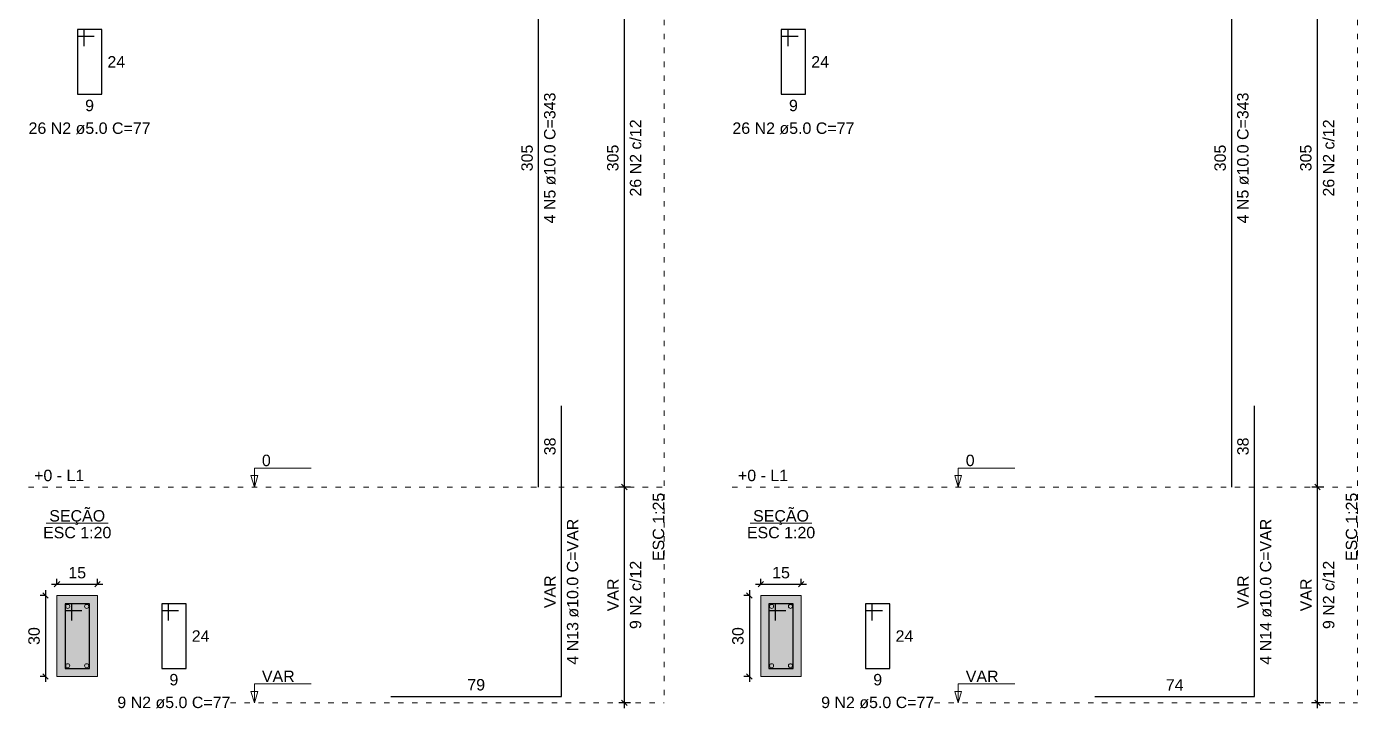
# Model space of a CAD drawing. Header units: inches. Extents: x -52 to 802, y -168 to 85.
# Drawn here: x 623.09 to 647.76, y 29.26 to 41.9 of the extents above; entities that cross this region are included whole.
import ezdxf

# ---------------------------------------------------------------- set-up
doc = ezdxf.new("R2010")
doc.units = ezdxf.units.IN
doc.header["$MEASUREMENT"] = 0
doc.linetypes.add('DOT2', pattern=[3.175, 0, -3.175])
for name, color, linetype, lineweight in [('Descrição da armadura', 7, 'Continuous', 5), ('DT-Barras na forma', 2, 'Continuous', 30), ('DT-Barras no corte', 5, 'Continuous', 5), ('DT-Barras rebatidas', 2, 'Continuous', 30), ('DT-Cotas', 9, 'Continuous', 5), ('DT-Forma', 5, 'Continuous', 5), ('DT-Hachura seção pilares', 252, 'Continuous', 5), ('DT-Pontilhado', 9, 'DOT2', 5), ('DT-Textos', 7, 'Continuous', 5), ('Textos armaduras', 7, 'Continuous', 5)]:
    doc.layers.add(name, color=color, linetype=linetype, lineweight=lineweight)
doc.styles.add('Arial', font='arial.ttf')
doc.styles.get("Standard").update_dxf_attribs({"font": 'arial.ttf'})
doc.dimstyles.new('UM_20.000000', dxfattribs={"dimtxt": 0.18, "dimasz": 0.1, "dimexe": 0.1, "dimexo": 0.2, "dimgap": 0, "dimtad": 1, "dimtih": 1, "dimtoh": 1, "dimdec": 1, "dimlfac": 20, "dimzin": 0, "dimdsep": 46, "dimtxsty": 'Standard', "dimcen": 0.09, "dimdle": 0.1, "dimadec": 1, "dimazin": 2, "dimtfac": 1, "dimtdec": 4, "dimtofl": 0, "dimtmove": 0, "dimatfit": 3, "dimfxl": 1, "dimtolj": 1, "dimarcsym": 0})
doc.dimstyles.new('UM_25.000000', dxfattribs={"dimtxt": 0.18, "dimasz": 0.1, "dimexe": 0.1, "dimexo": 0.2, "dimgap": 0, "dimtad": 1, "dimtih": 1, "dimtoh": 1, "dimdec": 1, "dimlfac": 25, "dimzin": 0, "dimdsep": 46, "dimtxsty": 'Standard', "dimcen": 0.09, "dimdle": 0.1, "dimadec": 1, "dimazin": 2, "dimtfac": 1, "dimtdec": 4, "dimtofl": 0, "dimtmove": 0, "dimatfit": 3, "dimfxl": 1, "dimtolj": 1, "dimarcsym": 0})

# ---------------------------------------------------------------- blocks, each defined once
blk = doc.blocks.new('_Oblique')
at = {"color": 0, "linetype": 'ByBlock', "lineweight": -2}
blk.add_line((-0.5, -0.5), (0.5, 0.5), dxfattribs=at)
blk = doc.blocks.new('*D1720')
at = {"layer": 'Defpoints', "color": 0, "transparency": 16777216}
for p in [(634.172, 45.565), (634.489, 45.565), (634.489, 33.365)]:
    blk.add_point(p, dxfattribs=at)
at = {"layer": 'DT-Cotas', "color": 0, "lineweight": -2, "transparency": 16777216}
for p, q in [((634.172, 33.265), (634.172, 45.665)), ((634.289, 45.565), (634.072, 45.565)), ((634.289, 33.365), (634.072, 33.365))]:
    blk.add_line(p, q, dxfattribs=at)
at = {"layer": 'DT-Cotas', "color": 0, "lineweight": -2, "transparency": 16777216, "xscale": 0.1, "yscale": 0.1, "zscale": 0.1}
for p, rotation in [((634.172, 45.565), 90), ((634.172, 33.365), 270)]:
    blk.add_blockref('_Oblique', p, dxfattribs=dict(at, rotation=rotation))
blk = doc.blocks.new('*D1721')
at = {"layer": 'Defpoints', "color": 0, "transparency": 16777216}
for p in [(623.656, 31.352), (623.444, 29.852), (623.656, 29.852)]:
    blk.add_point(p, dxfattribs=at)
at = {"layer": 'DT-Cotas', "color": 0, "lineweight": -2, "transparency": 16777216}
for p, q in [((623.456, 31.352), (623.344, 31.352)), ((623.444, 31.452), (623.444, 29.752)), ((623.456, 29.852), (623.344, 29.852))]:
    blk.add_line(p, q, dxfattribs=at)
at = {"layer": 'DT-Cotas', "color": 0, "lineweight": -2, "transparency": 16777216, "xscale": 0.1, "yscale": 0.1, "zscale": 0.1}
for p, rotation in [((623.444, 31.352), 90), ((623.444, 29.852), 270)]:
    blk.add_blockref('_Oblique', p, dxfattribs=dict(at, rotation=rotation))
at = {"layer": 'DT-Cotas', "transparency": 16777216, "insert": (623.232, 30.602), "char_height": 0.2118, "attachment_point": 5, "rotation": 90, "style": 'Arial'}
blk.add_mtext('\\A1;30', dxfattribs=at)
blk = doc.blocks.new('*D1722')
at = {"layer": 'Defpoints', "color": 0, "transparency": 16777216}
for p in [(623.656, 31.352), (624.406, 31.564), (624.406, 31.352)]:
    blk.add_point(p, dxfattribs=at)
at = {"layer": 'DT-Cotas', "color": 0, "lineweight": -2, "transparency": 16777216}
for p, q in [((623.656, 31.552), (623.656, 31.664)), ((624.406, 31.552), (624.406, 31.664)), ((623.556, 31.564), (624.506, 31.564))]:
    blk.add_line(p, q, dxfattribs=at)
at = {"layer": 'DT-Cotas', "color": 0, "lineweight": -2, "transparency": 16777216, "xscale": 0.1, "yscale": 0.1, "zscale": 0.1, "rotation": 180}
blk.add_blockref('_Oblique', (623.656, 31.564), dxfattribs=at)
at = {"layer": 'DT-Cotas', "color": 0, "lineweight": -2, "transparency": 16777216, "xscale": 0.1, "yscale": 0.1, "zscale": 0.1}
blk.add_blockref('_Oblique', (624.406, 31.564), dxfattribs=at)
at = {"layer": 'DT-Cotas', "transparency": 16777216, "insert": (624.031, 31.776), "char_height": 0.2118, "attachment_point": 5, "rotation": 0.0057, "style": 'Arial'}
blk.add_mtext('\\A1;15', dxfattribs=at)
blk = doc.blocks.new('*D1752')
at = {"layer": 'Defpoints', "color": 0, "transparency": 16777216}
for p in [(634.172, 33.365), (634.489, 33.365), (634.489, 29.365)]:
    blk.add_point(p, dxfattribs=at)
at = {"layer": 'DT-Cotas', "color": 0, "lineweight": -2, "transparency": 16777216}
for p, q in [((634.289, 33.365), (634.072, 33.365)), ((634.172, 29.265), (634.172, 33.465)), ((634.289, 29.365), (634.072, 29.365))]:
    blk.add_line(p, q, dxfattribs=at)
at = {"layer": 'DT-Cotas', "color": 0, "lineweight": -2, "transparency": 16777216, "xscale": 0.1, "yscale": 0.1, "zscale": 0.1}
for p, rotation in [((634.172, 33.365), 90), ((634.172, 29.365), 270)]:
    blk.add_blockref('_Oblique', p, dxfattribs=dict(at, rotation=rotation))
blk = doc.blocks.new('*D1733')
at = {"layer": 'Defpoints', "color": 0, "transparency": 16777216}
for p in [(647.017, 45.565), (647.335, 45.565), (647.335, 33.365)]:
    blk.add_point(p, dxfattribs=at)
at = {"layer": 'DT-Cotas', "color": 0, "lineweight": -2, "transparency": 16777216}
for p, q in [((647.017, 33.265), (647.017, 45.665)), ((647.135, 45.565), (646.917, 45.565)), ((647.135, 33.365), (646.917, 33.365))]:
    blk.add_line(p, q, dxfattribs=at)
at = {"layer": 'DT-Cotas', "color": 0, "lineweight": -2, "transparency": 16777216, "xscale": 0.1, "yscale": 0.1, "zscale": 0.1}
for p, rotation in [((647.017, 45.565), 90), ((647.017, 33.365), 270)]:
    blk.add_blockref('_Oblique', p, dxfattribs=dict(at, rotation=rotation))
blk = doc.blocks.new('*D1734')
at = {"layer": 'Defpoints', "color": 0, "transparency": 16777216}
for p in [(636.701, 31.352), (636.489, 29.852), (636.701, 29.852)]:
    blk.add_point(p, dxfattribs=at)
at = {"layer": 'DT-Cotas', "color": 0, "lineweight": -2, "transparency": 16777216}
for p, q in [((636.501, 31.352), (636.389, 31.352)), ((636.489, 31.452), (636.489, 29.752)), ((636.501, 29.852), (636.389, 29.852))]:
    blk.add_line(p, q, dxfattribs=at)
at = {"layer": 'DT-Cotas', "color": 0, "lineweight": -2, "transparency": 16777216, "xscale": 0.1, "yscale": 0.1, "zscale": 0.1}
for p, rotation in [((636.489, 31.352), 90), ((636.489, 29.852), 270)]:
    blk.add_blockref('_Oblique', p, dxfattribs=dict(at, rotation=rotation))
at = {"layer": 'DT-Cotas', "transparency": 16777216, "insert": (636.278, 30.602), "char_height": 0.2118, "attachment_point": 5, "rotation": 90, "style": 'Arial'}
blk.add_mtext('\\A1;30', dxfattribs=at)
blk = doc.blocks.new('*D1735')
at = {"layer": 'Defpoints', "color": 0, "transparency": 16777216}
for p in [(636.701, 31.352), (637.451, 31.564), (637.451, 31.352)]:
    blk.add_point(p, dxfattribs=at)
at = {"layer": 'DT-Cotas', "color": 0, "lineweight": -2, "transparency": 16777216}
for p, q in [((636.701, 31.552), (636.701, 31.664)), ((637.451, 31.552), (637.451, 31.664)), ((636.601, 31.564), (637.551, 31.564))]:
    blk.add_line(p, q, dxfattribs=at)
at = {"layer": 'DT-Cotas', "color": 0, "lineweight": -2, "transparency": 16777216, "xscale": 0.1, "yscale": 0.1, "zscale": 0.1, "rotation": 180}
blk.add_blockref('_Oblique', (636.701, 31.564), dxfattribs=at)
at = {"layer": 'DT-Cotas', "color": 0, "lineweight": -2, "transparency": 16777216, "xscale": 0.1, "yscale": 0.1, "zscale": 0.1}
blk.add_blockref('_Oblique', (637.451, 31.564), dxfattribs=at)
at = {"layer": 'DT-Cotas', "transparency": 16777216, "insert": (637.076, 31.776), "char_height": 0.2118, "attachment_point": 5, "rotation": 0.0057, "style": 'Arial'}
blk.add_mtext('\\A1;15', dxfattribs=at)
blk = doc.blocks.new('*D1736')
at = {"layer": 'Defpoints', "color": 0, "transparency": 16777216}
for p in [(647.017, 33.365), (647.335, 33.365), (647.335, 29.365)]:
    blk.add_point(p, dxfattribs=at)
at = {"layer": 'DT-Cotas', "color": 0, "lineweight": -2, "transparency": 16777216}
for p, q in [((647.135, 33.365), (646.917, 33.365)), ((647.017, 29.265), (647.017, 33.465)), ((647.135, 29.365), (646.917, 29.365))]:
    blk.add_line(p, q, dxfattribs=at)
at = {"layer": 'DT-Cotas', "color": 0, "lineweight": -2, "transparency": 16777216, "xscale": 0.1, "yscale": 0.1, "zscale": 0.1}
for p, rotation in [((647.017, 33.365), 90), ((647.017, 29.365), 270)]:
    blk.add_blockref('_Oblique', p, dxfattribs=dict(at, rotation=rotation))

msp = doc.modelspace()

# ---------------------------------------------------------------- hatches: boundary and pattern name
at = {"layer": 'DT-Hachura seção pilares', "linetype": 'Continuous'}
for points in [[(623.6558, 29.8524), (623.6558, 29.8524), (624.4058, 29.8524), (624.4058, 31.3524), (623.6558, 31.3524), (623.6558, 29.8524)], [(636.7012, 29.8524), (636.7012, 29.8524), (637.4512, 29.8524), (637.4512, 31.3524), (636.7012, 31.3524), (636.7012, 29.8524)]]:
    msp.add_hatch(color=256, dxfattribs=at).paths.add_polyline_path(points)

# ---------------------------------------------------------------- linework, layer by layer
at = {"layer": 'DT-Barras na forma'}
for points in [[(623.9308, 30.8899), (623.9308, 31.2024), (623.8058, 31.2024), (623.8058, 30.0024), (624.2558, 30.0024), (624.2558, 31.2024), (623.8058, 31.2024), (623.8058, 31.0774), (624.1183, 31.0774)], [(636.9762, 30.8899), (636.9762, 31.2024), (636.8512, 31.2024), (636.8512, 30.0024), (637.3012, 30.0024), (637.3012, 31.2024), (636.8512, 31.2024), (636.8512, 31.0774), (637.1637, 31.0774)]]:
    msp.add_lwpolyline(points, dxfattribs=at)
at = {"layer": 'DT-Barras no corte'}
for centre in [(623.8558, 31.1524), (624.2058, 31.1524), (636.9012, 31.1524), (637.2512, 31.1524), (623.8558, 30.0524), (624.2058, 30.0524), (636.9012, 30.0524), (637.2512, 30.0524)]:
    msp.add_circle(centre, 0.0375, dxfattribs=at)
at = {"layer": 'DT-Barras rebatidas'}
for p, q in [((632.5832, 33.3645), (632.5832, 45.5645)), ((645.4287, 33.3645), (645.4287, 45.5645)), ((624.16, 41.8465), (624.035, 41.8465)), ((624.035, 41.8465), (624.035, 40.6465)), ((624.485, 41.8465), (624.035, 41.8465)), ((624.035, 41.8465), (624.035, 41.7215)), ((624.035, 41.7215), (624.3475, 41.7215)), ((624.16, 41.534), (624.16, 41.8465)), ((624.485, 40.6465), (624.485, 41.8465)), ((637.2054, 41.8465), (637.0804, 41.8465)), ((637.0804, 41.8465), (637.0804, 40.6465)), ((637.5304, 41.8465), (637.0804, 41.8465)), ((637.0804, 41.8465), (637.0804, 41.7215)), ((637.0804, 41.7215), (637.3929, 41.7215)), ((637.2054, 41.534), (637.2054, 41.8465)), ((637.5304, 40.6465), (637.5304, 41.8465)), ((624.035, 40.6465), (624.485, 40.6465)), ((637.0804, 40.6465), (637.5304, 40.6465)), ((633.0068, 33.3645), (633.0068, 34.8713)), ((645.8523, 33.3645), (645.8523, 34.8713)), ((633.0068, 29.4845), (633.0068, 33.3645)), ((645.8523, 29.4845), (645.8523, 33.3645)), ((625.7227, 31.2024), (625.5977, 31.2024)), ((625.5977, 31.2024), (625.5977, 30.0024)), ((626.0477, 31.2024), (625.5977, 31.2024)), ((625.5977, 31.2024), (625.5977, 31.0774)), ((625.7227, 30.8899), (625.7227, 31.2024)), ((626.0477, 30.0024), (626.0477, 31.2024)), ((638.7682, 31.2024), (638.6432, 31.2024)), ((638.6432, 31.2024), (638.6432, 30.0024)), ((639.0932, 31.2024), (638.6432, 31.2024)), ((638.6432, 31.2024), (638.6432, 31.0774)), ((638.7682, 30.8899), (638.7682, 31.2024)), ((639.0932, 30.0024), (639.0932, 31.2024)), ((625.5977, 31.0774), (625.9102, 31.0774)), ((638.6432, 31.0774), (638.9557, 31.0774)), ((625.5977, 30.0024), (626.0477, 30.0024)), ((638.6432, 30.0024), (639.0932, 30.0024)), ((629.8468, 29.4845), (633.0068, 29.4845)), ((642.8923, 29.4845), (645.8523, 29.4845))]:
    msp.add_line(p, q, dxfattribs=at)
at = {"layer": 'DT-Forma'}
for points in [[(623.6558, 29.8524), (624.4058, 29.8524), (624.4058, 31.3524), (623.6558, 31.3524), (623.6558, 29.8524)], [(636.7012, 29.8524), (637.4512, 29.8524), (637.4512, 31.3524), (636.7012, 31.3524), (636.7012, 29.8524)]]:
    msp.add_lwpolyline(points, close=True, dxfattribs=at)
at = {"layer": 'DT-Pontilhado', "ltscale": 0.05}
for p, q in [((634.913, 54.9645), (634.913, 29.3645)), ((647.7585, 54.9645), (647.7585, 29.3645)), ((623.1263, 33.3645), (634.913, 33.3645)), ((636.1717, 33.3645), (647.7585, 33.3645)), ((626.8739, 29.3645), (634.913, 29.3645)), ((639.9194, 29.3645), (647.7585, 29.3645))]:
    msp.add_line(p, q, dxfattribs=at)
at = {"layer": 'DT-Textos'}
for p, q in [((623.4586, 32.6974), (624.603, 32.6974)), ((636.504, 32.6974), (637.6484, 32.6974))]:
    msp.add_line(p, q, dxfattribs=at)
for points in [[(627.3142, 33.3645), (627.3778, 33.5763), (627.2507, 33.5763), (627.3142, 33.3645), (627.3142, 33.7145), (628.3642, 33.7145)], [(640.3597, 33.3645), (640.4232, 33.5763), (640.2962, 33.5763), (640.3597, 33.3645), (640.3597, 33.7145), (641.4097, 33.7145)], [(627.3142, 29.3645), (627.3778, 29.5763), (627.2507, 29.5763), (627.3142, 29.3645), (627.3142, 29.7145), (628.3642, 29.7145)], [(640.3597, 29.3645), (640.4232, 29.5763), (640.2962, 29.5763), (640.3597, 29.3645), (640.3597, 29.7145), (641.4097, 29.7145)]]:
    msp.add_lwpolyline(points, dxfattribs=at)

# ---------------------------------------------------------------- texts
at = {"layer": 'Descrição da armadura', "linetype": 'Continuous', "char_height": 0.2118, "attachment_point": 8, "rotation": 90, "line_spacing_factor": 0.798, "style": 'Arial'}
for s, insert, width in [('4 N5 ø10.0 C=343', (632.9009, 39.4645), 4.8647), ('4 N5 ø10.0 C=343', (645.7464, 39.4645), 4.8647), ('26 N2 c/12', (634.4894, 39.4645), 2.869342), ('26 N2 c/12', (647.3349, 39.4645), 2.869342), ('4 N13 ø10.0 C=VAR', (633.3245, 31.4245), 5.424664), ('4 N14 ø10.0 C=VAR', (646.17, 31.4245), 5.424664), ('9 N2 c/12', (634.4894, 31.3645), 2.539389), ('9 N2 c/12', (647.3349, 31.3645), 2.539389)]:
    msp.add_mtext(s, dxfattribs=dict(at, insert=insert, width=width))
at = {"layer": 'Descrição da armadura', "linetype": 'Continuous', "char_height": 0.2118, "attachment_point": 8, "line_spacing_factor": 0.798, "style": 'Arial'}
for s, insert, width in [('26 N2 ø5.0 C=77', (624.26, 39.9052), 4.534748), ('26 N2 ø5.0 C=77', (637.3054, 39.9052), 4.534748), ('9 N2 ø5.0 C=77', (625.8227, 29.2611), 4.204795), ('9 N2 ø5.0 C=77', (638.8682, 29.2611), 4.204795)]:
    msp.add_mtext(s, dxfattribs=dict(at, insert=insert, width=width))
at = {"layer": 'DT-Cotas', "linetype": 'Continuous', "char_height": 0.2118, "attachment_point": 8, "rotation": 90, "line_spacing_factor": 0.798, "style": 'Arial'}
for s, insert, width in [('305', (634.0658, 39.4645), 0.989858), ('305', (646.9113, 39.4645), 0.989858), ('VAR', (634.0658, 31.3645), 1.219869), ('VAR', (646.9113, 31.3645), 1.219869)]:
    msp.add_mtext(s, dxfattribs=dict(at, insert=insert, width=width))
at = {"layer": 'DT-Textos', "char_height": 0.2118, "attachment_point": 7, "line_spacing_factor": 0.798, "style": 'Arial'}
for s, insert, width in [('0', (627.4542, 33.7495), 0.395737), ('0', (640.4997, 33.7495), 0.395737), ('VAR', (627.4542, 29.7495), 1.463079), ('VAR', (640.4997, 29.7495), 1.463079)]:
    msp.add_mtext(s, dxfattribs=dict(at, insert=insert, width=width))
at = {"layer": 'DT-Textos', "linetype": 'Continuous', "char_height": 0.2118, "line_spacing_factor": 0.798, "style": 'Arial'}
for s, insert, width, attachment_point in [('+0 - L1', (623.2322, 33.4704), 2.235095, 7), ('+0 - L1', (636.2776, 33.4704), 2.235095, 7), ('SEÇÃO', (624.0311, 32.6596), 2.49116, 8), ('SEÇÃO', (637.0761, 32.6596), 2.49116, 8), ('ESC 1:20', (624.0308, 32.4114), 3.045677, 8), ('ESC 1:20', (637.0762, 32.4114), 3.045677, 8)]:
    msp.add_mtext(s, dxfattribs=dict(at, insert=insert, width=width, attachment_point=attachment_point))
at = {"layer": 'DT-Textos', "linetype": 'Continuous', "char_height": 0.2118, "width": 3.045677, "attachment_point": 9, "rotation": 90, "line_spacing_factor": 0.798, "style": 'Arial'}
for insert in [(634.913, 33.2586), (647.7585, 33.2586)]:
    msp.add_mtext('ESC 1:25', dxfattribs=dict(at, insert=insert))
at = {"layer": 'Textos armaduras', "linetype": 'Continuous', "char_height": 0.2118, "attachment_point": 7, "line_spacing_factor": 0.798, "style": 'Arial'}
for s, insert, width in [('24', (624.5909, 41.1406), 0.659905), ('24', (637.6363, 41.1406), 0.659905), ('9', (624.1775, 40.3288), 0.329953), ('9', (637.2229, 40.3288), 0.329953), ('24', (626.1536, 30.4965), 0.659905), ('24', (639.1991, 30.4965), 0.659905), ('9', (625.7402, 29.6847), 0.329953), ('9', (638.7857, 29.6847), 0.329953), ('79', (631.2619, 29.5904), 0.659905), ('74', (644.2073, 29.5904), 0.659905)]:
    msp.add_mtext(s, dxfattribs=dict(at, insert=insert, width=width))
at = {"layer": 'Textos armaduras', "linetype": 'Continuous', "char_height": 0.2118, "attachment_point": 7, "rotation": 90, "line_spacing_factor": 0.798, "style": 'Arial'}
for s, insert, width in [('305', (632.4773, 39.2171), 0.989858), ('305', (645.3228, 39.2171), 0.989858), ('38', (632.9009, 33.9529), 0.659905), ('38', (645.7464, 33.9529), 0.659905), ('VAR', (632.9009, 31.1196), 1.219869), ('VAR', (645.7464, 31.1196), 1.219869)]:
    msp.add_mtext(s, dxfattribs=dict(at, insert=insert, width=width))

# ---------------------------------------------------------------- dimensions: what is measured, and where the dimension line sits
at = {"layer": 'DT-Cotas'}
for base, p1, p2, picture, middle in [((634.1717, 45.5645), (634.4894, 33.3645), (634.4894, 45.5645), '*D1720', (633.9599, 39.4645)), ((647.0172, 45.5645), (647.3349, 33.3645), (647.3349, 45.5645), '*D1733', (646.8054, 39.4645)), ((634.1717, 33.3645), (634.4894, 29.3645), (634.4894, 33.3645), '*D1752', (633.9599, 31.3645)), ((647.0172, 33.3645), (647.3349, 29.3645), (647.3349, 33.3645), '*D1736', (646.8054, 31.3645))]:
    dim = msp.add_linear_dim(base=base, p1=p1, p2=p2, angle=90, text=' ', dimstyle='UM_25.000000', override={"dimtxt": 0.2118, "dimasz": 0.1, "dimexe": 0.1, "dimexo": 0.2, "dimtad": 1, "dimtih": 0, "dimtoh": 0, "dimdec": 1, "dimlfac": 25, "dimzin": 8, "dimtxsty": 'Arial', "dimblk": 'Oblique', "dimblk1": 'Oblique', "dimblk2": 'Oblique', "dimsah": 1, "dimdle": 0.1, "dimse1": 0, "dimse2": 0, "dimclrt": 256, "dimadec": 1, "dimazin": 3, "dimtmove": 2, "dimldrblk": 'Oblique'}, dxfattribs=at)
    dim.commit()
    dim.dimension.update_dxf_attribs({"geometry": picture, "text_midpoint": middle, "dimtype": 160, "text_rotation": 90})
for base, p1, p2, picture, middle in [((624.4058, 31.5642), (623.6558, 31.3524), (624.4058, 31.3524), '*D1722', (624.0308, 31.776)), ((637.4512, 31.5642), (636.7012, 31.3524), (637.4512, 31.3524), '*D1735', (637.0762, 31.776))]:
    dim = msp.add_linear_dim(base=base, p1=p1, p2=p2, dimstyle='UM_20.000000', override={"dimtxt": 0.2118, "dimasz": 0.1, "dimexe": 0.1, "dimexo": 0.2, "dimtad": 1, "dimtih": 0, "dimtoh": 0, "dimdec": 1, "dimlfac": 20, "dimzin": 8, "dimtxsty": 'Arial', "dimblk": 'Oblique', "dimblk1": 'Oblique', "dimblk2": 'Oblique', "dimsah": 1, "dimdle": 0.1, "dimse1": 0, "dimse2": 0, "dimclrt": 256, "dimadec": 1, "dimazin": 3, "dimtmove": 2, "dimldrblk": 'Oblique'}, dxfattribs=at)
    dim.commit()
    dim.dimension.update_dxf_attribs({"geometry": picture, "text_midpoint": middle, "dimtype": 160, "text_rotation": 0.00573})
for base, p1, p2, picture, middle in [((623.444, 29.8524), (623.6558, 31.3524), (623.6558, 29.8524), '*D1721', (623.2322, 30.6024)), ((636.4894, 29.8524), (636.7012, 31.3524), (636.7012, 29.8524), '*D1734', (636.2776, 30.6024))]:
    dim = msp.add_linear_dim(base=base, p1=p1, p2=p2, angle=90, dimstyle='UM_20.000000', override={"dimtxt": 0.2118, "dimasz": 0.1, "dimexe": 0.1, "dimexo": 0.2, "dimtad": 1, "dimtih": 0, "dimtoh": 0, "dimdec": 1, "dimlfac": 20, "dimzin": 8, "dimtxsty": 'Arial', "dimblk": 'Oblique', "dimblk1": 'Oblique', "dimblk2": 'Oblique', "dimsah": 1, "dimdle": 0.1, "dimse1": 0, "dimse2": 0, "dimclrt": 256, "dimadec": 1, "dimazin": 3, "dimtmove": 2, "dimldrblk": 'Oblique'}, dxfattribs=at)
    dim.commit()
    dim.dimension.update_dxf_attribs({"geometry": picture, "text_midpoint": middle, "dimtype": 160, "text_rotation": 90})

doc.saveas('drawing.dxf')
